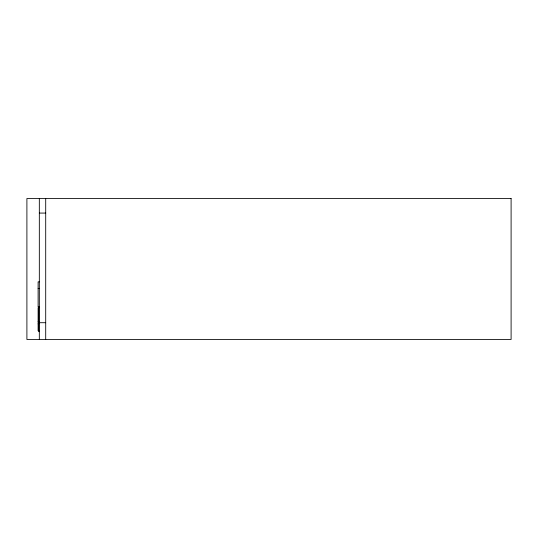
<?xml version="1.0" encoding="UTF-8"?>
<svg xmlns="http://www.w3.org/2000/svg" width="538" height="538" viewBox="0 0 538 538"><rect width="100%" height="100%" fill="white"/><g stroke="black" fill="none" stroke-linecap="round" stroke-linejoin="round"><path stroke-width="0.81" d="M39.328 213.075L45.703 213.075M39.328 281.858L38.117 281.858L38.117 307.01L39.328 307.01M38.117 288.435L39.328 288.435M38.763 307.931L38.117 307.931L38.117 330.736L38.763 330.736M38.117 321.616L39.328 321.616M39.328 322.713L45.703 322.713M38.117 323.903L38.763 323.903M39.328 331.657L38.763 331.657L38.763 307.01M45.703 198.529L45.703 339.471M39.328 198.529L39.328 339.471M511.1 198.529L26.9 198.529L26.9 339.471L511.1 339.471L511.1 198.529"/></g></svg>
